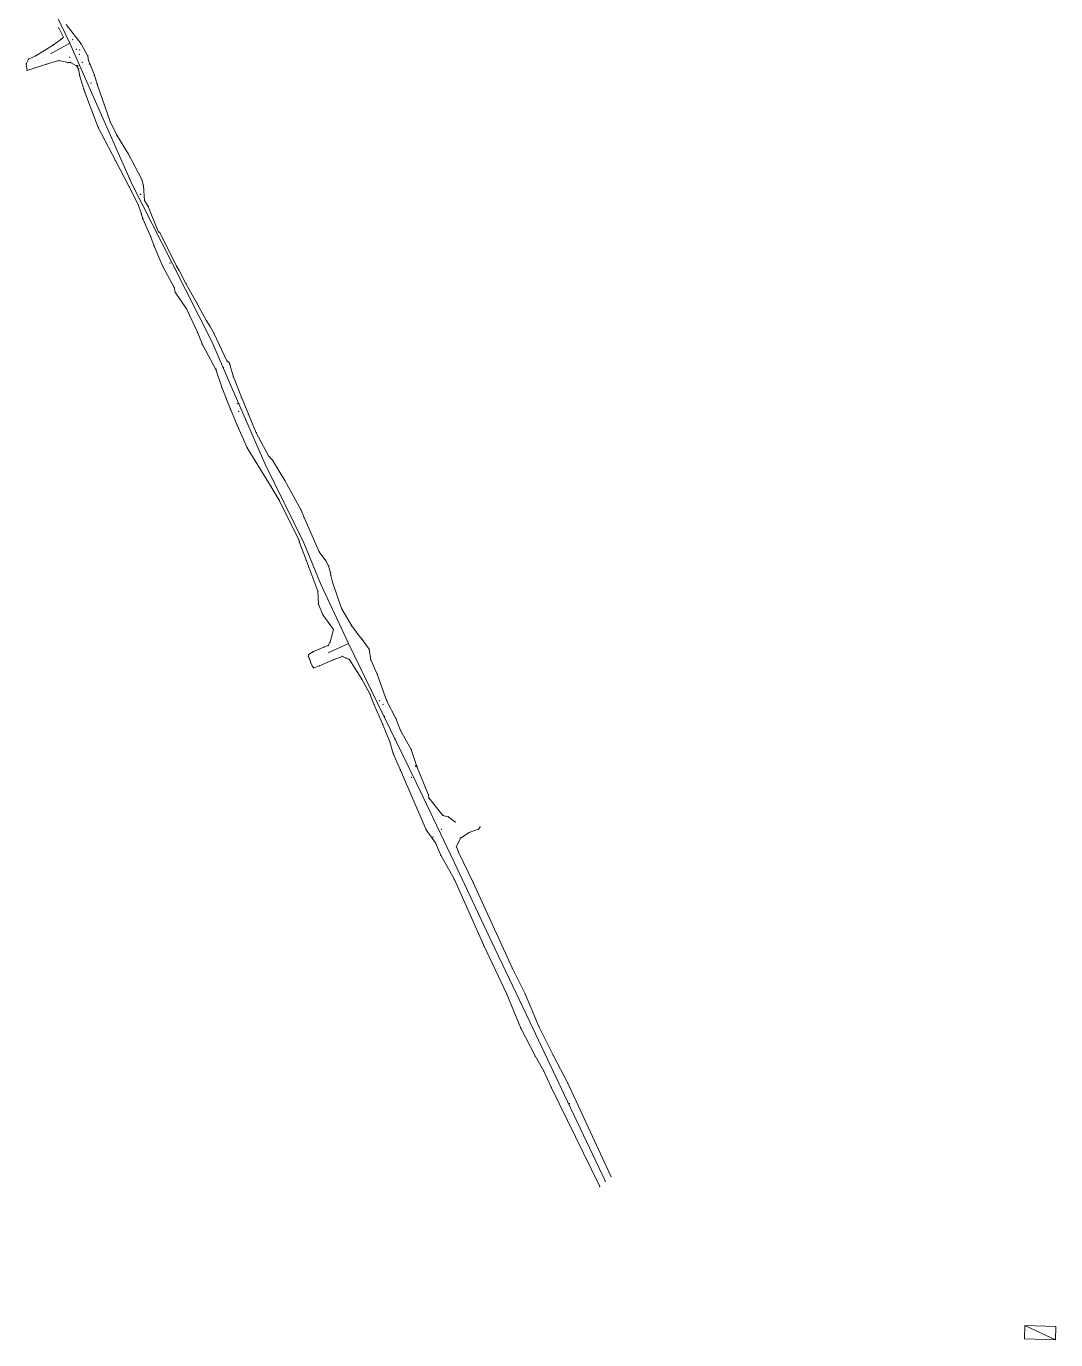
# Model space of a CAD drawing. Header units: millimetres. Extents: x 517005 to 517337, y 4400055 to 4400503.
# Drawn here: x 517103.5 to 517336.8, y 4400055.2 to 4400352.7 of the extents above; entities that cross this region are included whole.
import ezdxf

# ---------------------------------------------------------------- set-up
doc = ezdxf.new("R2010")
doc.units = ezdxf.units.MM
for name, color, linetype, lineweight in [('BINA', 1, 'Continuous', 0), ('geofence', 1, 'Continuous', 0), ('INIT_COORD', 5, 'Continuous', 0), ('SISTEM_MEVCUT2', 6, 'Continuous', 0)]:
    doc.layers.add(name, color=color, linetype=linetype, lineweight=lineweight)

msp = doc.modelspace()

# ---------------------------------------------------------------- linework, layer by layer
at = {"layer": 'BINA', "lineweight": 0}
for p, q in [((517329.69, 4400055.42, 364.24), (517329.77, 4400058.42, 364.24)), ((517329.77, 4400058.42, 364.24), (517336.77, 4400058.23, 364.24)), ((517336.77, 4400058.23, 364.24), (517336.69, 4400055.23, 364.24)), ((517336.69, 4400055.23, 364.24), (517329.69, 4400055.42, 364.24))]:
    msp.add_line(p, q, dxfattribs=at)
at = {"layer": 'geofence'}
for p, q in [((517113.39, 4400348.9, 368.31), (517104.78, 4400366.93, 369.08)), ((517113.39, 4400348.9, 368.31), (517109.02, 4400346.47, 368.3)), ((517119.46, 4400335.18, 368.22), (517113.39, 4400348.9, 368.31)), ((517127.56, 4400316.89, 368.11), (517119.46, 4400335.18, 368.22)), ((517136.59, 4400299.05, 368.06), (517127.56, 4400316.89, 368.11)), ((517145.62, 4400281.2, 368.01), (517136.59, 4400299.05, 368.06)), ((517149.6, 4400272.03, 368), (517145.62, 4400281.2, 368.01)), ((517157.58, 4400253.69, 367.97), (517149.6, 4400272.03, 368)), ((517166.42, 4400235.75, 367.88), (517157.58, 4400253.69, 367.97)), ((517170.2, 4400226.49, 367.82), (517166.42, 4400235.75, 367.88)), ((517176.51, 4400212.89, 367.75), (517170.2, 4400226.49, 367.82)), ((517176.51, 4400212.89, 367.75), (517171.97, 4400210.79, 367.75)), ((517183.1, 4400199.41, 367.75), (517176.51, 4400212.89, 367.75)), ((517191.88, 4400181.44, 367.75), (517183.1, 4400199.41, 367.75)), ((517200.45, 4400163.37, 367.57), (517191.88, 4400181.44, 367.75)), ((517191.88, 4400181.44, 367.75), (517191.88, 4400181.44, 347.75)), ((517209.02, 4400145.3, 367.39), (517200.45, 4400163.37, 367.57)), ((517217.59, 4400127.23, 367.21), (517209.02, 4400145.3, 367.39)), ((517226.16, 4400109.16, 367.03), (517217.59, 4400127.23, 367.21)), ((517234.73, 4400091.09, 366.85), (517226.16, 4400109.16, 367.03)), ((517329.77, 4400058.42, 364.24), (517336.69, 4400055.23, 364.24))]:
    msp.add_line(p, q, dxfattribs=at)
at = {"layer": 'INIT_COORD'}
for p in [(517234.73, 4400091.09, 366.85), (517236.01, 4400092.27, 366.85)]:
    msp.add_point(p, dxfattribs=at)
at = {"layer": 'SISTEM_MEVCUT2', "lineweight": 0}
for p, q in [((517115.94, 4400348.71, 368.3), (517112.58, 4400353.1, 368.3)), ((517115.94, 4400348.71, 368.3), (517112.58, 4400353.1, 368.3)), ((517111.34, 4400349.75, 368.3), (517109.69, 4400348.53, 368.3)), ((517111.34, 4400349.75, 368.3), (517109.69, 4400348.53, 368.3)), ((517110.89, 4400352.34, 368.3), (517111.97, 4400350.25, 368.3)), ((517110.89, 4400352.34, 368.3), (517111.97, 4400350.25, 368.3)), ((517111.97, 4400350.25, 368.3), (517111.34, 4400349.75, 368.3)), ((517111.97, 4400350.25, 368.3), (517111.34, 4400349.75, 368.3)), ((517109.69, 4400348.53, 368.3), (517105.73, 4400346.04, 368.3)), ((517109.69, 4400348.53, 368.3), (517105.73, 4400346.04, 368.3)), ((517117.52, 4400345.95, 368.3), (517115.94, 4400348.71, 368.3)), ((517117.52, 4400345.95, 368.3), (517115.94, 4400348.71, 368.3)), ((517104.07, 4400345.3, 368.3), (517103.54, 4400344.23, 368.3)), ((517104.07, 4400345.3, 368.3), (517103.54, 4400344.23, 368.3)), ((517103.54, 4400344.23, 368.3), (517103.74, 4400342.73, 368.3)), ((517103.54, 4400344.23, 368.3), (517103.74, 4400342.73, 368.3)), ((517103.74, 4400342.73, 368.3), (517108.1, 4400344.11, 368.3)), ((517103.74, 4400342.73, 368.3), (517108.1, 4400344.11, 368.3)), ((517105.73, 4400346.04, 368.3), (517104.07, 4400345.3, 368.3)), ((517105.73, 4400346.04, 368.3), (517104.07, 4400345.3, 368.3)), ((517108.1, 4400344.11, 368.3), (517110.88, 4400344.94, 368.3)), ((517108.1, 4400344.11, 368.3), (517110.88, 4400344.94, 368.3)), ((517110.88, 4400344.94, 368.3), (517113.01, 4400344.5, 368.3)), ((517110.88, 4400344.94, 368.3), (517113.01, 4400344.5, 368.3)), ((517113.01, 4400344.5, 368.3), (517113.56, 4400344.54, 368.3)), ((517113.01, 4400344.5, 368.3), (517113.56, 4400344.54, 368.3)), ((517113.56, 4400344.54, 368.3), (517114.9, 4400343.77, 368.3)), ((517113.56, 4400344.54, 368.3), (517114.9, 4400343.77, 368.3)), ((517114.9, 4400343.77, 368.3), (517115.4, 4400343.01, 368.3)), ((517114.9, 4400343.77, 368.3), (517115.4, 4400343.01, 368.3)), ((517117.66, 4400344.89, 368.3), (517117.52, 4400345.95, 368.3)), ((517117.66, 4400344.89, 368.3), (517117.52, 4400345.95, 368.3)), ((517117.93, 4400344.31, 368.3), (517117.66, 4400344.89, 368.3)), ((517117.93, 4400344.31, 368.3), (517117.66, 4400344.89, 368.3)), ((517118.98, 4400341.64, 368.3), (517117.93, 4400344.31, 368.3)), ((517118.98, 4400341.64, 368.3), (517117.93, 4400344.31, 368.3)), ((517115.4, 4400343.01, 368.3), (517115.67, 4400341.44, 368.3)), ((517115.4, 4400343.01, 368.3), (517115.67, 4400341.44, 368.3)), ((517115.67, 4400341.44, 368.3), (517116.61, 4400338.43, 368.3)), ((517115.67, 4400341.44, 368.3), (517116.61, 4400338.43, 368.3)), ((517119.61, 4400339.63, 368.3), (517118.98, 4400341.64, 368.3)), ((517119.61, 4400339.63, 368.3), (517118.98, 4400341.64, 368.3)), ((517116.61, 4400338.43, 368.3), (517119.85, 4400329.81, 368.2)), ((517116.61, 4400338.43, 368.3), (517119.85, 4400329.81, 368.2)), ((517122.54, 4400331.14, 368.2), (517119.61, 4400339.63, 368.3)), ((517122.54, 4400331.14, 368.2), (517119.61, 4400339.63, 368.3)), ((517119.85, 4400329.81, 368.2), (517123.75, 4400322.31, 368.2)), ((517119.85, 4400329.81, 368.2), (517123.75, 4400322.31, 368.2)), ((517124.05, 4400328.06, 368.2), (517122.54, 4400331.14, 368.2)), ((517124.05, 4400328.06, 368.2), (517122.54, 4400331.14, 368.2)), ((517126.67, 4400323.77, 368.2), (517124.05, 4400328.06, 368.2)), ((517126.67, 4400323.77, 368.2), (517124.05, 4400328.06, 368.2)), ((517129.69, 4400318.02, 368.2), (517126.67, 4400323.77, 368.2)), ((517129.69, 4400318.02, 368.2), (517126.67, 4400323.77, 368.2)), ((517123.75, 4400322.31, 368.2), (517126.88, 4400316.39, 368.2)), ((517123.75, 4400322.31, 368.2), (517126.88, 4400316.39, 368.2)), ((517130.07, 4400316.61, 368.2), (517129.69, 4400318.02, 368.2)), ((517130.07, 4400316.61, 368.2), (517129.69, 4400318.02, 368.2)), ((517126.88, 4400316.39, 368.2), (517128.91, 4400312.33, 368.1)), ((517126.88, 4400316.39, 368.2), (517128.91, 4400312.33, 368.1)), ((517130.35, 4400313.25, 368.1), (517130.07, 4400316.61, 368.2)), ((517130.35, 4400313.25, 368.1), (517130.07, 4400316.61, 368.2)), ((517128.91, 4400312.33, 368.1), (517129.57, 4400310.36, 368.1)), ((517128.91, 4400312.33, 368.1), (517129.57, 4400310.36, 368.1)), ((517131.19, 4400311.91, 368.1), (517130.35, 4400313.25, 368.1)), ((517131.19, 4400311.91, 368.1), (517130.35, 4400313.25, 368.1)), ((517133.5, 4400306.1, 368.1), (517131.19, 4400311.91, 368.1)), ((517133.5, 4400306.1, 368.1), (517131.19, 4400311.91, 368.1)), ((517129.57, 4400310.36, 368.1), (517129.94, 4400309.14, 368.1)), ((517129.57, 4400310.36, 368.1), (517129.94, 4400309.14, 368.1)), ((517129.94, 4400309.14, 368.1), (517131.71, 4400305.15, 368.1)), ((517129.94, 4400309.14, 368.1), (517131.71, 4400305.15, 368.1)), ((517131.71, 4400305.15, 368.1), (517132.55, 4400302.94, 368.1)), ((517131.71, 4400305.15, 368.1), (517132.55, 4400302.94, 368.1)), ((517133.77, 4400306.03, 368.1), (517133.5, 4400306.1, 368.1)), ((517133.77, 4400306.03, 368.1), (517133.5, 4400306.1, 368.1)), ((517137.58, 4400298.4, 368.1), (517133.77, 4400306.03, 368.1)), ((517137.58, 4400298.4, 368.1), (517133.77, 4400306.03, 368.1)), ((517132.55, 4400302.94, 368.1), (517134.48, 4400298.29, 368.1)), ((517132.55, 4400302.94, 368.1), (517134.48, 4400298.29, 368.1)), ((517134.48, 4400298.29, 368.1), (517137.06, 4400293.54, 368.1)), ((517134.48, 4400298.29, 368.1), (517137.06, 4400293.54, 368.1)), ((517138.15, 4400297.41, 368.1), (517137.58, 4400298.4, 368.1)), ((517138.15, 4400297.41, 368.1), (517137.58, 4400298.4, 368.1)), ((517139.7, 4400294.47, 368.1), (517138.15, 4400297.41, 368.1)), ((517139.7, 4400294.47, 368.1), (517138.15, 4400297.41, 368.1)), ((517137.06, 4400293.54, 368.1), (517137.28, 4400292.48, 368.1)), ((517137.06, 4400293.54, 368.1), (517137.28, 4400292.48, 368.1)), ((517142.2, 4400290.02, 368.1), (517139.7, 4400294.47, 368.1)), ((517142.2, 4400290.02, 368.1), (517139.7, 4400294.47, 368.1)), ((517137.28, 4400292.48, 368.1), (517139.87, 4400288.72, 368.1)), ((517137.28, 4400292.48, 368.1), (517139.87, 4400288.72, 368.1)), ((517139.87, 4400288.72, 368.1), (517142.31, 4400283.43, 368.1)), ((517139.87, 4400288.72, 368.1), (517142.31, 4400283.43, 368.1)), ((517144.38, 4400286.04, 368.1), (517142.2, 4400290.02, 368.1)), ((517144.38, 4400286.04, 368.1), (517142.2, 4400290.02, 368.1)), ((517145.11, 4400284.87, 368.1), (517144.38, 4400286.04, 368.1)), ((517145.11, 4400284.87, 368.1), (517144.38, 4400286.04, 368.1)), ((517146.04, 4400283.19, 368.1), (517145.11, 4400284.87, 368.1)), ((517146.04, 4400283.19, 368.1), (517145.11, 4400284.87, 368.1)), ((517142.31, 4400283.43, 368.1), (517143.38, 4400280.77, 368.1)), ((517142.31, 4400283.43, 368.1), (517143.38, 4400280.77, 368.1)), ((517149.01, 4400276.98, 368), (517146.04, 4400283.19, 368.1)), ((517149.01, 4400276.98, 368), (517146.04, 4400283.19, 368.1)), ((517143.38, 4400280.77, 368.1), (517143.53, 4400280.5, 368.1)), ((517143.38, 4400280.77, 368.1), (517143.53, 4400280.5, 368.1)), ((517143.53, 4400280.5, 368.1), (517146.49, 4400274.95, 368)), ((517143.53, 4400280.5, 368.1), (517146.49, 4400274.95, 368)), ((517149.49, 4400276.56, 368), (517149.01, 4400276.98, 368)), ((517149.49, 4400276.56, 368), (517149.01, 4400276.98, 368)), ((517149.68, 4400276.07, 368), (517149.49, 4400276.56, 368)), ((517149.68, 4400276.07, 368), (517149.49, 4400276.56, 368)), ((517150.45, 4400273.31, 368), (517149.68, 4400276.07, 368)), ((517150.45, 4400273.31, 368), (517149.68, 4400276.07, 368)), ((517146.49, 4400274.95, 368), (517147.91, 4400270.76, 368)), ((517146.49, 4400274.95, 368), (517147.91, 4400270.76, 368)), ((517152.28, 4400268.69, 368), (517150.45, 4400273.31, 368)), ((517152.28, 4400268.69, 368), (517150.45, 4400273.31, 368)), ((517147.91, 4400270.76, 368), (517149.79, 4400265.96, 368)), ((517147.91, 4400270.76, 368), (517149.79, 4400265.96, 368)), ((517153.88, 4400264.83, 368), (517152.28, 4400268.69, 368)), ((517153.88, 4400264.83, 368), (517152.28, 4400268.69, 368)), ((517149.79, 4400265.96, 368), (517151.31, 4400262.4, 368)), ((517149.79, 4400265.96, 368), (517151.31, 4400262.4, 368)), ((517155.63, 4400260.64, 368), (517153.88, 4400264.83, 368)), ((517155.63, 4400260.64, 368), (517153.88, 4400264.83, 368)), ((517151.31, 4400262.4, 368), (517153.61, 4400257.24, 368)), ((517151.31, 4400262.4, 368), (517153.61, 4400257.24, 368)), ((517158.42, 4400255.39, 368), (517155.63, 4400260.64, 368)), ((517158.42, 4400255.39, 368), (517155.63, 4400260.64, 368)), ((517153.61, 4400257.24, 368), (517159.03, 4400248.43, 367.9)), ((517153.61, 4400257.24, 368), (517159.03, 4400248.43, 367.9)), ((517159.36, 4400254.45, 368), (517158.42, 4400255.39, 368)), ((517159.36, 4400254.45, 368), (517158.42, 4400255.39, 368)), ((517162.14, 4400249.83, 367.9), (517159.36, 4400254.45, 368)), ((517162.14, 4400249.83, 367.9), (517159.36, 4400254.45, 368)), ((517165.81, 4400243.14, 367.9), (517162.14, 4400249.83, 367.9)), ((517165.81, 4400243.14, 367.9), (517162.14, 4400249.83, 367.9)), ((517159.03, 4400248.43, 367.9), (517160.84, 4400245.42, 367.9)), ((517159.03, 4400248.43, 367.9), (517160.84, 4400245.42, 367.9)), ((517160.84, 4400245.42, 367.9), (517165.35, 4400236.25, 367.9)), ((517160.84, 4400245.42, 367.9), (517165.35, 4400236.25, 367.9)), ((517166.48, 4400241.45, 367.9), (517165.81, 4400243.14, 367.9)), ((517166.48, 4400241.45, 367.9), (517165.81, 4400243.14, 367.9)), ((517169.93, 4400233.69, 367.8), (517166.48, 4400241.45, 367.9)), ((517169.93, 4400233.69, 367.8), (517166.48, 4400241.45, 367.9)), ((517165.35, 4400236.25, 367.9), (517165.42, 4400235.78, 367.9)), ((517165.35, 4400236.25, 367.9), (517165.42, 4400235.78, 367.9)), ((517165.42, 4400235.78, 367.9), (517167, 4400231.65, 367.8)), ((517165.42, 4400235.78, 367.9), (517167, 4400231.65, 367.8)), ((517171.43, 4400231.64, 367.8), (517169.93, 4400233.69, 367.8)), ((517171.43, 4400231.64, 367.8), (517169.93, 4400233.69, 367.8)), ((517167, 4400231.65, 367.8), (517167.53, 4400230.23, 367.8)), ((517167, 4400231.65, 367.8), (517167.53, 4400230.23, 367.8)), ((517172.03, 4400230.52, 367.8), (517171.43, 4400231.64, 367.8)), ((517172.03, 4400230.52, 367.8), (517171.43, 4400231.64, 367.8)), ((517167.53, 4400230.23, 367.8), (517169.6, 4400224.77, 367.8)), ((517167.53, 4400230.23, 367.8), (517169.6, 4400224.77, 367.8)), ((517172.48, 4400228.94, 367.8), (517172.03, 4400230.52, 367.8)), ((517172.48, 4400228.94, 367.8), (517172.03, 4400230.52, 367.8)), ((517172.53, 4400228.34, 367.8), (517172.48, 4400228.94, 367.8)), ((517172.53, 4400228.34, 367.8), (517172.48, 4400228.94, 367.8)), ((517172.9, 4400226.85, 367.8), (517172.53, 4400228.34, 367.8)), ((517172.9, 4400226.85, 367.8), (517172.53, 4400228.34, 367.8)), ((517169.6, 4400224.77, 367.8), (517169.74, 4400221.84, 367.8)), ((517169.6, 4400224.77, 367.8), (517169.74, 4400221.84, 367.8)), ((517174.98, 4400220.86, 367.8), (517172.9, 4400226.85, 367.8)), ((517174.98, 4400220.86, 367.8), (517172.9, 4400226.85, 367.8)), ((517169.74, 4400221.84, 367.8), (517170.74, 4400219.42, 367.8)), ((517169.74, 4400221.84, 367.8), (517170.74, 4400219.42, 367.8)), ((517170.74, 4400219.42, 367.8), (517173.13, 4400216.1, 367.75)), ((517170.74, 4400219.42, 367.8), (517173.13, 4400216.1, 367.75)), ((517177.29, 4400216.91, 367.75), (517174.98, 4400220.86, 367.8)), ((517177.29, 4400216.91, 367.75), (517174.98, 4400220.86, 367.8)), ((517173.13, 4400216.1, 367.75), (517172.42, 4400213.28, 367.75)), ((517173.13, 4400216.1, 367.75), (517172.42, 4400213.28, 367.75)), ((517178.67, 4400215, 367.75), (517177.29, 4400216.91, 367.75)), ((517178.67, 4400215, 367.75), (517177.29, 4400216.91, 367.75)), ((517172.42, 4400213.28, 367.75), (517171.96, 4400212.5, 367.75)), ((517172.42, 4400213.28, 367.75), (517171.96, 4400212.5, 367.75)), ((517179.65, 4400213.84, 367.75), (517178.67, 4400215, 367.75)), ((517179.65, 4400213.84, 367.75), (517178.67, 4400215, 367.75)), ((517181.26, 4400211.61, 367.75), (517179.65, 4400213.84, 367.75)), ((517181.26, 4400211.61, 367.75), (517179.65, 4400213.84, 367.75)), ((517167.5, 4400210.41, 367.75), (517167.45, 4400209.96, 367.75)), ((517167.5, 4400210.41, 367.75), (517167.45, 4400209.96, 367.75)), ((517167.45, 4400209.96, 367.75), (517167.75, 4400209.23, 367.75)), ((517167.45, 4400209.96, 367.75), (517167.75, 4400209.23, 367.75)), ((517168.62, 4400211.08, 367.75), (517167.5, 4400210.41, 367.75)), ((517168.62, 4400211.08, 367.75), (517167.5, 4400210.41, 367.75)), ((517170.99, 4400212.12, 367.75), (517168.62, 4400211.08, 367.75)), ((517170.99, 4400212.12, 367.75), (517168.62, 4400211.08, 367.75)), ((517171.96, 4400212.5, 367.75), (517170.99, 4400212.12, 367.75)), ((517171.96, 4400212.5, 367.75), (517170.99, 4400212.12, 367.75)), ((517173.06, 4400209.2, 367.75), (517175.19, 4400209.99, 367.75)), ((517173.06, 4400209.2, 367.75), (517175.19, 4400209.99, 367.75)), ((517175.19, 4400209.99, 367.75), (517175.94, 4400209.61, 367.75)), ((517175.19, 4400209.99, 367.75), (517175.94, 4400209.61, 367.75)), ((517181.6, 4400209.21, 367.75), (517181.26, 4400211.61, 367.75)), ((517181.6, 4400209.21, 367.75), (517181.26, 4400211.61, 367.75)), ((517167.75, 4400209.23, 367.75), (517167.99, 4400208.55, 367.75)), ((517167.75, 4400209.23, 367.75), (517167.99, 4400208.55, 367.75)), ((517167.99, 4400208.55, 367.75), (517168.37, 4400207.68, 367.75)), ((517167.99, 4400208.55, 367.75), (517168.37, 4400207.68, 367.75)), ((517168.37, 4400207.68, 367.75), (517168.66, 4400207.41, 367.75)), ((517168.37, 4400207.68, 367.75), (517168.66, 4400207.41, 367.75)), ((517168.66, 4400207.41, 367.75), (517169.99, 4400207.9, 367.75)), ((517168.66, 4400207.41, 367.75), (517169.99, 4400207.9, 367.75)), ((517169.99, 4400207.9, 367.75), (517173.06, 4400209.2, 367.75)), ((517169.99, 4400207.9, 367.75), (517173.06, 4400209.2, 367.75)), ((517175.94, 4400209.61, 367.75), (517176.69, 4400209.34, 367.75)), ((517175.94, 4400209.61, 367.75), (517176.69, 4400209.34, 367.75)), ((517176.69, 4400209.34, 367.75), (517179.56, 4400204.83, 367.75)), ((517176.69, 4400209.34, 367.75), (517179.56, 4400204.83, 367.75)), ((517183.04, 4400205.98, 367.75), (517181.6, 4400209.21, 367.75)), ((517183.04, 4400205.98, 367.75), (517181.6, 4400209.21, 367.75)), ((517179.56, 4400204.83, 367.75), (517181.39, 4400201.51, 367.75)), ((517179.56, 4400204.83, 367.75), (517181.39, 4400201.51, 367.75)), ((517185.24, 4400199.87, 367.7), (517183.04, 4400205.98, 367.75)), ((517185.24, 4400199.87, 367.7), (517183.04, 4400205.98, 367.75)), ((517181.39, 4400201.51, 367.75), (517182.3, 4400199.18, 367.7)), ((517181.39, 4400201.51, 367.75), (517182.3, 4400199.18, 367.7)), ((517182.3, 4400199.18, 367.7), (517184.26, 4400194.71, 367.7)), ((517182.3, 4400199.18, 367.7), (517184.26, 4400194.71, 367.7)), ((517187.3, 4400195.94, 367.7), (517185.24, 4400199.87, 367.7)), ((517187.3, 4400195.94, 367.7), (517185.24, 4400199.87, 367.7)), ((517188.34, 4400193.23, 367.7), (517187.3, 4400195.94, 367.7)), ((517188.34, 4400193.23, 367.7), (517187.3, 4400195.94, 367.7)), ((517184.26, 4400194.71, 367.7), (517185.93, 4400190.62, 367.7)), ((517184.26, 4400194.71, 367.7), (517185.93, 4400190.62, 367.7)), ((517190.76, 4400188.92, 367.7), (517188.34, 4400193.23, 367.7)), ((517190.76, 4400188.92, 367.7), (517188.34, 4400193.23, 367.7)), ((517185.93, 4400190.62, 367.7), (517186.68, 4400188.03, 367.7)), ((517185.93, 4400190.62, 367.7), (517186.68, 4400188.03, 367.7)), ((517186.68, 4400188.03, 367.7), (517188.3, 4400184.21, 367.7)), ((517186.68, 4400188.03, 367.7), (517188.3, 4400184.21, 367.7)), ((517192.05, 4400185.07, 367.7), (517190.76, 4400188.92, 367.7)), ((517192.05, 4400185.07, 367.7), (517190.76, 4400188.92, 367.7)), ((517188.3, 4400184.21, 367.7), (517194.17, 4400170.73, 367.6)), ((517188.3, 4400184.21, 367.7), (517194.17, 4400170.73, 367.6)), ((517194.67, 4400178.59, 367.6), (517192.05, 4400185.07, 367.7)), ((517194.67, 4400178.59, 367.6), (517192.05, 4400185.07, 367.7)), ((517194.73, 4400177.94, 367.6), (517194.67, 4400178.59, 367.6)), ((517194.73, 4400177.94, 367.6), (517194.67, 4400178.59, 367.6)), ((517197.93, 4400174, 367.6), (517194.73, 4400177.94, 367.6)), ((517197.93, 4400174, 367.6), (517194.73, 4400177.94, 367.6)), ((517199.14, 4400173.69, 367.6), (517197.93, 4400174, 367.6)), ((517199.14, 4400173.69, 367.6), (517197.93, 4400174, 367.6)), ((517200.78, 4400172.46, 367.6), (517199.14, 4400173.69, 367.6)), ((517200.78, 4400172.46, 367.6), (517199.14, 4400173.69, 367.6)), ((517206.01, 4400170.85, 367.6), (517206.37, 4400171.33, 367.6)), ((517206.01, 4400170.85, 367.6), (517206.37, 4400171.33, 367.6)), ((517194.17, 4400170.73, 367.6), (517196.28, 4400167.77, 367.6)), ((517194.17, 4400170.73, 367.6), (517196.28, 4400167.77, 367.6)), ((517201, 4400166.91, 367.6), (517201.91, 4400168.84, 367.6)), ((517201, 4400166.91, 367.6), (517201.91, 4400168.84, 367.6)), ((517201.91, 4400168.84, 367.6), (517203.88, 4400170.14, 367.6)), ((517201.91, 4400168.84, 367.6), (517203.88, 4400170.14, 367.6)), ((517203.88, 4400170.14, 367.6), (517206.01, 4400170.85, 367.6)), ((517203.88, 4400170.14, 367.6), (517206.01, 4400170.85, 367.6)), ((517196.28, 4400167.77, 367.6), (517197.44, 4400164.97, 367.6)), ((517196.28, 4400167.77, 367.6), (517197.44, 4400164.97, 367.6)), ((517201.43, 4400165.66, 367.6), (517201, 4400166.91, 367.6)), ((517201.43, 4400165.66, 367.6), (517201, 4400166.91, 367.6)), ((517204.8, 4400158.79, 367.6), (517201.43, 4400165.66, 367.6)), ((517204.8, 4400158.79, 367.6), (517201.43, 4400165.66, 367.6)), ((517197.44, 4400164.97, 367.6), (517200.53, 4400159.46, 367.6)), ((517197.44, 4400164.97, 367.6), (517200.53, 4400159.46, 367.6)), ((517200.53, 4400159.46, 367.6), (517207.17, 4400144.52, 367.2)), ((517200.53, 4400159.46, 367.6), (517207.17, 4400144.52, 367.2)), ((517213.67, 4400139.32, 367.2), (517204.8, 4400158.79, 367.6)), ((517213.67, 4400139.32, 367.2), (517204.8, 4400158.79, 367.6)), ((517207.17, 4400144.52, 367.2), (517212.41, 4400133.51, 367.2)), ((517207.17, 4400144.52, 367.2), (517212.41, 4400133.51, 367.2)), ((517216.53, 4400133.55, 367.2), (517213.67, 4400139.32, 367.2)), ((517216.53, 4400133.55, 367.2), (517213.67, 4400139.32, 367.2)), ((517212.41, 4400133.51, 367.2), (517215.57, 4400125.78, 367.2)), ((517212.41, 4400133.51, 367.2), (517215.57, 4400125.78, 367.2)), ((517219.69, 4400126.17, 367.2), (517216.53, 4400133.55, 367.2)), ((517219.69, 4400126.17, 367.2), (517216.53, 4400133.55, 367.2)), ((517215.57, 4400125.78, 367.2), (517218.82, 4400119.52, 367.2)), ((517215.57, 4400125.78, 367.2), (517218.82, 4400119.52, 367.2)), ((517222.96, 4400119.56, 367.2), (517219.69, 4400126.17, 367.2)), ((517222.96, 4400119.56, 367.2), (517219.69, 4400126.17, 367.2)), ((517218.82, 4400119.52, 367.2), (517220.77, 4400116.09, 367.2)), ((517218.82, 4400119.52, 367.2), (517220.77, 4400116.09, 367.2)), ((517226.2, 4400113.35, 367.2), (517222.96, 4400119.56, 367.2)), ((517226.2, 4400113.35, 367.2), (517222.96, 4400119.56, 367.2)), ((517220.77, 4400116.09, 367.2), (517222.48, 4400112.42, 367.2)), ((517220.77, 4400116.09, 367.2), (517222.48, 4400112.42, 367.2)), ((517222.48, 4400112.42, 367.2), (517233.45, 4400089.92, 366.85)), ((517222.48, 4400112.42, 367.2), (517233.45, 4400089.92, 366.85)), ((517236.01, 4400092.27, 366.85), (517226.2, 4400113.35, 367.2)), ((517236.01, 4400092.27, 366.85), (517226.2, 4400113.35, 367.2))]:
    msp.add_line(p, q, dxfattribs=at)
for p in [(517110.89, 4400352.34, 368.3), (517110.89, 4400352.34, 368.3), (517111.3, 4400349.78, 368.3), (517111.3, 4400349.78, 368.3), (517111.3, 4400349.78, 368.3), (517111.3, 4400349.78, 368.3), (517111.34, 4400349.75, 368.3), (517111.34, 4400349.75, 368.3), (517111.34, 4400349.75, 368.3), (517111.34, 4400349.75, 368.3), (517111.97, 4400350.25, 368.3), (517111.97, 4400350.25, 368.3), (517111.97, 4400350.25, 368.3), (517111.97, 4400350.25, 368.3), (517111.97, 4400350.25, 368.3), (517111.97, 4400350.25, 368.3), (517111.97, 4400350.25, 368.3), (517111.97, 4400350.25, 368.3), (517114.03, 4400349.71, 368.3), (517114.03, 4400349.71, 368.3), (517114.03, 4400349.71, 368.3), (517114.03, 4400349.71, 368.3), (517114.03, 4400349.71, 368.3), (517114.03, 4400349.71, 368.3), (517114.03, 4400349.71, 368.3), (517114.03, 4400349.71, 368.3), (517109.69, 4400348.53, 368.3), (517109.69, 4400348.53, 368.3), (517109.69, 4400348.53, 368.3), (517109.69, 4400348.53, 368.3), (517114.86, 4400347.51, 368.3), (517114.86, 4400347.51, 368.3), (517114.86, 4400347.51, 368.3), (517114.86, 4400347.51, 368.3), (517115.6, 4400347.38, 368.3), (517115.6, 4400347.38, 368.3), (517115.6, 4400347.38, 368.3), (517115.6, 4400347.38, 368.3), (517115.94, 4400348.71, 368.3), (517115.94, 4400348.71, 368.3), (517115.94, 4400348.71, 368.3), (517115.94, 4400348.71, 368.3), (517115.94, 4400348.71, 368.3), (517115.94, 4400348.71, 368.3), (517115.94, 4400348.71, 368.3), (517115.94, 4400348.71, 368.3), (517103.54, 4400344.23, 368.3), (517103.54, 4400344.23, 368.3), (517103.54, 4400344.23, 368.3), (517103.54, 4400344.23, 368.3), (517104.07, 4400345.3, 368.3), (517104.07, 4400345.3, 368.3), (517104.07, 4400345.3, 368.3), (517104.07, 4400345.3, 368.3), (517105.73, 4400346.04, 368.3), (517105.73, 4400346.04, 368.3), (517105.73, 4400346.04, 368.3), (517105.73, 4400346.04, 368.3), (517108.1, 4400344.11, 368.3), (517108.1, 4400344.11, 368.3), (517108.1, 4400344.11, 368.3), (517108.1, 4400344.11, 368.3), (517110.88, 4400344.94, 368.3), (517110.88, 4400344.94, 368.3), (517110.88, 4400344.94, 368.3), (517110.88, 4400344.94, 368.3), (517113.01, 4400344.5, 368.3), (517113.01, 4400344.5, 368.3), (517113.01, 4400344.5, 368.3), (517113.01, 4400344.5, 368.3), (517113.4, 4400345.7, 368.3), (517113.4, 4400345.7, 368.3), (517113.4, 4400345.7, 368.3), (517113.4, 4400345.7, 368.3), (517113.56, 4400344.54, 368.3), (517113.56, 4400344.54, 368.3), (517113.56, 4400344.54, 368.3), (517113.56, 4400344.54, 368.3), (517114.9, 4400343.77, 368.3), (517114.9, 4400343.77, 368.3), (517114.9, 4400343.77, 368.3), (517114.9, 4400343.77, 368.3), (517114.9, 4400343.77, 368.3), (517114.9, 4400343.77, 368.3), (517114.9, 4400343.77, 368.3), (517114.9, 4400343.77, 368.3), (517114.91, 4400343.78, 368.3), (517114.91, 4400343.78, 368.3), (517114.91, 4400343.78, 368.3), (517114.91, 4400343.78, 368.3), (517115.02, 4400343.79, 368.3), (517115.02, 4400343.79, 368.3), (517115.02, 4400343.79, 368.3), (517115.02, 4400343.79, 368.3), (517115.04, 4400343.77, 368.3), (517115.04, 4400343.77, 368.3), (517115.04, 4400343.77, 368.3), (517115.04, 4400343.77, 368.3), (517115.29, 4400343.83, 368.3), (517115.29, 4400343.83, 368.3), (517115.29, 4400343.83, 368.3), (517115.29, 4400343.83, 368.3), (517115.55, 4400346.33, 368.3), (517115.55, 4400346.33, 368.3), (517115.55, 4400346.33, 368.3), (517115.55, 4400346.33, 368.3), (517116.23, 4400344.54, 368.3), (517116.23, 4400344.54, 368.3), (517116.23, 4400344.54, 368.3), (517116.23, 4400344.54, 368.3), (517116.23, 4400344.54, 368.3), (517116.23, 4400344.54, 368.3), (517116.23, 4400344.54, 368.3), (517116.23, 4400344.54, 368.3), (517116.23, 4400344.54, 368.3), (517116.23, 4400344.54, 368.3), (517116.23, 4400344.54, 368.3), (517116.23, 4400344.54, 368.3), (517116.23, 4400344.54, 368.3), (517116.23, 4400344.54, 368.3), (517116.23, 4400344.54, 368.3), (517116.23, 4400344.54, 368.3), (517117.52, 4400345.95, 368.3), (517117.52, 4400345.95, 368.3), (517117.52, 4400345.95, 368.3), (517117.52, 4400345.95, 368.3), (517117.52, 4400345.95, 368.3), (517117.52, 4400345.95, 368.3), (517117.52, 4400345.95, 368.3), (517117.52, 4400345.95, 368.3), (517117.66, 4400344.89, 368.3), (517117.66, 4400344.89, 368.3), (517117.66, 4400344.89, 368.3), (517117.66, 4400344.89, 368.3), (517117.66, 4400344.89, 368.3), (517117.66, 4400344.89, 368.3), (517117.66, 4400344.89, 368.3), (517117.66, 4400344.89, 368.3), (517117.66, 4400344.86, 368.3), (517117.66, 4400344.86, 368.3), (517117.66, 4400344.86, 368.3), (517117.66, 4400344.86, 368.3), (517117.81, 4400344.21, 368.3), (517117.81, 4400344.21, 368.3), (517117.81, 4400344.21, 368.3), (517117.81, 4400344.21, 368.3), (517117.93, 4400344.31, 368.3), (517117.93, 4400344.31, 368.3), (517117.93, 4400344.31, 368.3), (517117.93, 4400344.31, 368.3), (517103.74, 4400342.73, 368.3), (517103.74, 4400342.73, 368.3), (517103.74, 4400342.73, 368.3), (517103.74, 4400342.73, 368.3), (517115.4, 4400343.01, 368.3), (517115.4, 4400343.01, 368.3), (517115.4, 4400343.01, 368.3), (517115.4, 4400343.01, 368.3), (517115.67, 4400341.44, 368.3), (517115.67, 4400341.44, 368.3), (517115.67, 4400341.44, 368.3), (517115.67, 4400341.44, 368.3), (517118.98, 4400341.64, 368.3), (517118.98, 4400341.64, 368.3), (517118.98, 4400341.64, 368.3), (517118.98, 4400341.64, 368.3), (517116.61, 4400338.43, 368.3), (517116.61, 4400338.43, 368.3), (517116.61, 4400338.43, 368.3), (517116.61, 4400338.43, 368.3), (517118.24, 4400339.84, 368.3), (517118.24, 4400339.84, 368.3), (517118.24, 4400339.84, 368.3), (517118.24, 4400339.84, 368.3), (517118.24, 4400339.84, 368.3), (517118.24, 4400339.84, 368.3), (517118.24, 4400339.84, 368.3), (517118.24, 4400339.84, 368.3), (517119.61, 4400339.63, 368.3), (517119.61, 4400339.63, 368.3), (517119.61, 4400339.63, 368.3), (517119.61, 4400339.63, 368.3), (517119.85, 4400329.81, 368.2), (517119.85, 4400329.81, 368.2), (517122.54, 4400331.14, 368.2), (517122.54, 4400331.14, 368.2), (517124.05, 4400328.06, 368.2), (517124.05, 4400328.06, 368.2), (517126.67, 4400323.77, 368.2), (517126.67, 4400323.77, 368.2), (517123.75, 4400322.31, 368.2), (517123.75, 4400322.31, 368.2), (517129.69, 4400318.02, 368.2), (517129.69, 4400318.02, 368.2), (517126.88, 4400316.39, 368.2), (517126.88, 4400316.39, 368.2), (517129.39, 4400314.67, 368.1), (517129.39, 4400314.67, 368.1), (517129.39, 4400314.67, 368.1), (517129.39, 4400314.67, 368.1), (517129.39, 4400314.67, 368.1), (517129.39, 4400314.67, 368.1), (517129.39, 4400314.67, 368.1), (517129.39, 4400314.67, 368.1), (517129.48, 4400314.65, 368.1), (517129.48, 4400314.65, 368.1), (517129.48, 4400314.65, 368.1), (517129.48, 4400314.65, 368.1), (517130.07, 4400316.61, 368.2), (517130.07, 4400316.61, 368.2), (517128.91, 4400312.33, 368.1), (517128.91, 4400312.33, 368.1), (517128.91, 4400312.33, 368.1), (517128.91, 4400312.33, 368.1), (517130.35, 4400313.25, 368.1), (517130.35, 4400313.25, 368.1), (517130.35, 4400313.25, 368.1), (517130.35, 4400313.25, 368.1), (517131.19, 4400311.91, 368.1), (517131.19, 4400311.91, 368.1), (517131.19, 4400311.91, 368.1), (517131.19, 4400311.91, 368.1), (517129.57, 4400310.36, 368.1), (517129.57, 4400310.36, 368.1), (517129.57, 4400310.36, 368.1), (517129.57, 4400310.36, 368.1), (517129.94, 4400309.14, 368.1), (517129.94, 4400309.14, 368.1), (517129.94, 4400309.14, 368.1), (517129.94, 4400309.14, 368.1), (517129.99, 4400309.16, 368.1), (517129.99, 4400309.16, 368.1), (517129.99, 4400309.16, 368.1), (517129.99, 4400309.16, 368.1), (517131.71, 4400305.15, 368.1), (517131.71, 4400305.15, 368.1), (517131.71, 4400305.15, 368.1), (517131.71, 4400305.15, 368.1), (517133.5, 4400306.1, 368.1), (517133.5, 4400306.1, 368.1), (517133.5, 4400306.1, 368.1), (517133.5, 4400306.1, 368.1), (517133.77, 4400306.03, 368.1), (517133.77, 4400306.03, 368.1), (517133.77, 4400306.03, 368.1), (517133.77, 4400306.03, 368.1), (517132.48, 4400302.95, 368.1), (517132.48, 4400302.95, 368.1), (517132.48, 4400302.95, 368.1), (517132.48, 4400302.95, 368.1), (517132.55, 4400302.94, 368.1), (517132.55, 4400302.94, 368.1), (517132.55, 4400302.94, 368.1), (517132.55, 4400302.94, 368.1), (517136.09, 4400299.08, 368.1), (517136.09, 4400299.08, 368.1), (517136.09, 4400299.08, 368.1), (517136.09, 4400299.08, 368.1), (517134.48, 4400298.29, 368.1), (517134.48, 4400298.29, 368.1), (517134.48, 4400298.29, 368.1), (517134.48, 4400298.29, 368.1), (517134.48, 4400298.29, 368.1), (517134.48, 4400298.29, 368.1), (517134.48, 4400298.29, 368.1), (517134.48, 4400298.29, 368.1), (517134.48, 4400298.29, 368.1), (517134.48, 4400298.29, 368.1), (517134.48, 4400298.29, 368.1), (517134.48, 4400298.29, 368.1), (517137.58, 4400298.4, 368.1), (517137.58, 4400298.4, 368.1), (517137.58, 4400298.4, 368.1), (517137.58, 4400298.4, 368.1), (517138.15, 4400297.41, 368.1), (517138.15, 4400297.41, 368.1), (517138.15, 4400297.41, 368.1), (517138.15, 4400297.41, 368.1), (517138.15, 4400297.41, 368.1), (517138.15, 4400297.41, 368.1), (517138.15, 4400297.41, 368.1), (517138.15, 4400297.41, 368.1), (517137.06, 4400293.54, 368.1), (517137.06, 4400293.54, 368.1), (517137.06, 4400293.54, 368.1), (517137.06, 4400293.54, 368.1), (517139.7, 4400294.47, 368.1), (517139.7, 4400294.47, 368.1), (517139.7, 4400294.47, 368.1), (517139.7, 4400294.47, 368.1), (517137.28, 4400292.48, 368.1), (517137.28, 4400292.48, 368.1), (517137.28, 4400292.48, 368.1), (517137.28, 4400292.48, 368.1), (517139.87, 4400288.72, 368.1), (517139.87, 4400288.72, 368.1), (517139.87, 4400288.72, 368.1), (517139.87, 4400288.72, 368.1), (517142.2, 4400290.02, 368.1), (517142.2, 4400290.02, 368.1), (517142.2, 4400290.02, 368.1), (517142.2, 4400290.02, 368.1), (517144.38, 4400286.04, 368.1), (517144.38, 4400286.04, 368.1), (517144.38, 4400286.04, 368.1), (517144.38, 4400286.04, 368.1), (517145.11, 4400284.87, 368.1), (517145.11, 4400284.87, 368.1), (517145.11, 4400284.87, 368.1), (517145.11, 4400284.87, 368.1), (517142.31, 4400283.43, 368.1), (517142.31, 4400283.43, 368.1), (517142.31, 4400283.43, 368.1), (517142.31, 4400283.43, 368.1), (517146.04, 4400283.19, 368.1), (517146.04, 4400283.19, 368.1), (517146.04, 4400283.19, 368.1), (517146.04, 4400283.19, 368.1), (517143.38, 4400280.77, 368.1), (517143.38, 4400280.77, 368.1), (517143.38, 4400280.77, 368.1), (517143.38, 4400280.77, 368.1), (517143.53, 4400280.5, 368.1), (517143.53, 4400280.5, 368.1), (517143.53, 4400280.5, 368.1), (517143.53, 4400280.5, 368.1), (517148.17, 4400275.47, 368), (517148.17, 4400275.47, 368), (517148.17, 4400275.47, 368), (517148.17, 4400275.47, 368), (517148.17, 4400275.47, 368), (517148.17, 4400275.47, 368), (517148.17, 4400275.47, 368), (517148.17, 4400275.47, 368), (517148.22, 4400275.39, 368), (517148.22, 4400275.39, 368), (517148.22, 4400275.39, 368), (517148.22, 4400275.39, 368), (517149.01, 4400276.98, 368), (517149.01, 4400276.98, 368), (517149.01, 4400276.98, 368), (517149.01, 4400276.98, 368), (517149.49, 4400276.56, 368), (517149.49, 4400276.56, 368), (517149.49, 4400276.56, 368), (517149.49, 4400276.56, 368), (517149.68, 4400276.07, 368), (517149.68, 4400276.07, 368), (517149.68, 4400276.07, 368), (517149.68, 4400276.07, 368), (517146.49, 4400274.95, 368), (517146.49, 4400274.95, 368), (517146.49, 4400274.95, 368), (517146.49, 4400274.95, 368), (517146.51, 4400275.07, 368), (517146.51, 4400275.07, 368), (517146.51, 4400275.07, 368), (517146.51, 4400275.07, 368), (517146.54, 4400275.09, 368), (517146.54, 4400275.09, 368), (517146.54, 4400275.09, 368), (517146.54, 4400275.09, 368), (517150.45, 4400273.31, 368), (517150.45, 4400273.31, 368), (517150.45, 4400273.31, 368), (517150.45, 4400273.31, 368), (517147.91, 4400270.76, 368), (517147.91, 4400270.76, 368), (517147.91, 4400270.76, 368), (517147.91, 4400270.76, 368), (517151.37, 4400267.26, 368), (517151.37, 4400267.26, 368), (517151.37, 4400267.26, 368), (517151.37, 4400267.26, 368), (517151.75, 4400267.17, 368), (517151.75, 4400267.17, 368), (517151.75, 4400267.17, 368), (517151.75, 4400267.17, 368), (517152.28, 4400268.69, 368), (517152.28, 4400268.69, 368), (517152.28, 4400268.69, 368), (517152.28, 4400268.69, 368), (517149.79, 4400265.96, 368), (517149.79, 4400265.96, 368), (517149.79, 4400265.96, 368), (517149.79, 4400265.96, 368), (517151.63, 4400265.51, 368), (517151.63, 4400265.51, 368), (517151.63, 4400265.51, 368), (517151.63, 4400265.51, 368), (517151.63, 4400265.51, 368), (517151.63, 4400265.51, 368), (517151.63, 4400265.51, 368), (517151.63, 4400265.51, 368), (517153.88, 4400264.83, 368), (517153.88, 4400264.83, 368), (517153.88, 4400264.83, 368), (517153.88, 4400264.83, 368), (517151.31, 4400262.4, 368), (517151.31, 4400262.4, 368), (517151.31, 4400262.4, 368), (517151.31, 4400262.4, 368), (517155.63, 4400260.64, 368), (517155.63, 4400260.64, 368), (517155.63, 4400260.64, 368), (517155.63, 4400260.64, 368), (517153.61, 4400257.24, 368), (517153.61, 4400257.24, 368), (517153.61, 4400257.24, 368), (517153.61, 4400257.24, 368), (517158.42, 4400255.39, 368), (517158.42, 4400255.39, 368), (517158.42, 4400255.39, 368), (517158.42, 4400255.39, 368), (517159.36, 4400254.45, 368), (517159.36, 4400254.45, 368), (517159.36, 4400254.45, 368), (517159.36, 4400254.45, 368), (517162.14, 4400249.83, 367.9), (517162.14, 4400249.83, 367.9), (517159.03, 4400248.43, 367.9), (517159.03, 4400248.43, 367.9), (517160.84, 4400245.42, 367.9), (517160.84, 4400245.42, 367.9), (517165.81, 4400243.14, 367.9), (517165.81, 4400243.14, 367.9), (517166.48, 4400241.45, 367.9), (517166.48, 4400241.45, 367.9), (517165.35, 4400236.25, 367.9), (517165.35, 4400236.25, 367.9), (517165.42, 4400235.78, 367.9), (517165.42, 4400235.78, 367.9), (517169.93, 4400233.69, 367.8), (517169.93, 4400233.69, 367.8), (517167, 4400231.65, 367.8), (517167, 4400231.65, 367.8), (517171.43, 4400231.64, 367.8), (517171.43, 4400231.64, 367.8), (517167.53, 4400230.23, 367.8), (517167.53, 4400230.23, 367.8), (517172.03, 4400230.52, 367.8), (517172.03, 4400230.52, 367.8), (517172.48, 4400228.94, 367.8), (517172.48, 4400228.94, 367.8), (517172.53, 4400228.34, 367.8), (517172.53, 4400228.34, 367.8), (517169.6, 4400224.77, 367.8), (517169.6, 4400224.77, 367.8), (517172.9, 4400226.85, 367.8), (517172.9, 4400226.85, 367.8), (517169.74, 4400221.84, 367.8), (517169.74, 4400221.84, 367.8), (517170.74, 4400219.42, 367.8), (517170.74, 4400219.42, 367.8), (517174.98, 4400220.86, 367.8), (517174.98, 4400220.86, 367.8), (517173.13, 4400216.1, 367.75), (517173.13, 4400216.1, 367.75), (517177.29, 4400216.91, 367.75), (517177.29, 4400216.91, 367.75), (517172.42, 4400213.28, 367.75), (517172.42, 4400213.28, 367.75), (517178.67, 4400215, 367.75), (517178.67, 4400215, 367.75), (517179.65, 4400213.84, 367.75), (517179.65, 4400213.84, 367.75), (517167.45, 4400209.96, 367.75), (517167.45, 4400209.96, 367.75), (517167.5, 4400210.41, 367.75), (517167.5, 4400210.41, 367.75), (517168.62, 4400211.08, 367.75), (517168.62, 4400211.08, 367.75), (517170.99, 4400212.12, 367.75), (517170.99, 4400212.12, 367.75), (517171.96, 4400212.5, 367.75), (517171.96, 4400212.5, 367.75), (517175.19, 4400209.99, 367.75), (517175.19, 4400209.99, 367.75), (517181.26, 4400211.61, 367.75), (517181.26, 4400211.61, 367.75), (517167.75, 4400209.23, 367.75), (517167.75, 4400209.23, 367.75), (517167.99, 4400208.55, 367.75), (517167.99, 4400208.55, 367.75), (517168.37, 4400207.68, 367.75), (517168.37, 4400207.68, 367.75), (517168.66, 4400207.41, 367.75), (517168.66, 4400207.41, 367.75), (517169.99, 4400207.9, 367.75), (517169.99, 4400207.9, 367.75), (517173.06, 4400209.2, 367.75), (517173.06, 4400209.2, 367.75), (517175.94, 4400209.61, 367.75), (517175.94, 4400209.61, 367.75), (517176.69, 4400209.34, 367.75), (517176.69, 4400209.34, 367.75), (517181.6, 4400209.21, 367.75), (517181.6, 4400209.21, 367.75), (517179.56, 4400204.83, 367.75), (517179.56, 4400204.83, 367.75), (517183.04, 4400205.98, 367.75), (517183.04, 4400205.98, 367.75), (517181.39, 4400201.51, 367.75), (517181.39, 4400201.51, 367.75), (517182.3, 4400199.18, 367.7), (517182.3, 4400199.18, 367.7), (517182.3, 4400199.18, 367.7), (517182.3, 4400199.18, 367.7), (517182.3, 4400199.18, 367.7), (517182.3, 4400199.18, 367.7), (517182.3, 4400199.18, 367.7), (517182.3, 4400199.18, 367.7), (517183.56, 4400199.95, 367.7), (517183.56, 4400199.95, 367.7), (517183.56, 4400199.95, 367.7), (517183.56, 4400199.95, 367.7), (517183.56, 4400199.95, 367.7), (517183.56, 4400199.95, 367.7), (517183.56, 4400199.95, 367.7), (517183.56, 4400199.95, 367.7), (517184.35, 4400199.17, 367.7), (517184.35, 4400199.17, 367.7), (517184.35, 4400199.17, 367.7), (517184.35, 4400199.17, 367.7), (517184.35, 4400199.17, 367.7), (517184.35, 4400199.17, 367.7), (517184.35, 4400199.17, 367.7), (517184.35, 4400199.17, 367.7), (517185.24, 4400199.87, 367.7), (517185.24, 4400199.87, 367.7), (517185.24, 4400199.87, 367.7), (517185.24, 4400199.87, 367.7), (517185.24, 4400199.87, 367.7), (517185.24, 4400199.87, 367.7), (517185.24, 4400199.87, 367.7), (517185.24, 4400199.87, 367.7), (517184.75, 4400196.44, 367.7), (517184.75, 4400196.44, 367.7), (517184.75, 4400196.44, 367.7), (517184.75, 4400196.44, 367.7), (517187.3, 4400195.94, 367.7), (517187.3, 4400195.94, 367.7), (517187.3, 4400195.94, 367.7), (517187.3, 4400195.94, 367.7), (517187.3, 4400195.94, 367.7), (517187.3, 4400195.94, 367.7), (517187.3, 4400195.94, 367.7), (517187.3, 4400195.94, 367.7), (517184.26, 4400194.71, 367.7), (517184.26, 4400194.71, 367.7), (517184.26, 4400194.71, 367.7), (517184.26, 4400194.71, 367.7), (517184.26, 4400194.71, 367.7), (517184.26, 4400194.71, 367.7), (517184.26, 4400194.71, 367.7), (517184.26, 4400194.71, 367.7), (517188.34, 4400193.23, 367.7), (517188.34, 4400193.23, 367.7), (517188.34, 4400193.23, 367.7), (517188.34, 4400193.23, 367.7), (517188.34, 4400193.23, 367.7), (517188.34, 4400193.23, 367.7), (517188.34, 4400193.23, 367.7), (517188.34, 4400193.23, 367.7), (517185.93, 4400190.62, 367.7), (517185.93, 4400190.62, 367.7), (517185.93, 4400190.62, 367.7), (517185.93, 4400190.62, 367.7), (517185.93, 4400190.62, 367.7), (517185.93, 4400190.62, 367.7), (517185.93, 4400190.62, 367.7), (517185.93, 4400190.62, 367.7), (517185.93, 4400190.58, 367.7), (517185.93, 4400190.58, 367.7), (517185.93, 4400190.58, 367.7), (517185.93, 4400190.58, 367.7), (517185.93, 4400190.58, 367.7), (517185.93, 4400190.58, 367.7), (517185.93, 4400190.58, 367.7), (517185.93, 4400190.58, 367.7), (517187.04, 4400191.16, 367.7), (517187.04, 4400191.16, 367.7), (517187.04, 4400191.16, 367.7), (517187.04, 4400191.16, 367.7), (517187.04, 4400191.16, 367.7), (517187.04, 4400191.16, 367.7), (517187.04, 4400191.16, 367.7), (517187.07, 4400191.36, 367.7), (517187.07, 4400191.36, 367.7), (517187.07, 4400191.36, 367.7), (517187.07, 4400191.36, 367.7), (517187.07, 4400191.36, 367.7), (517187.07, 4400191.36, 367.7), (517187.07, 4400191.36, 367.7), (517187.07, 4400191.36, 367.7), (517186.68, 4400188.03, 367.7), (517186.68, 4400188.03, 367.7), (517186.68, 4400188.03, 367.7), (517186.68, 4400188.03, 367.7), (517186.68, 4400188.03, 367.7), (517186.68, 4400188.03, 367.7), (517186.68, 4400188.03, 367.7), (517186.68, 4400188.03, 367.7), (517190.76, 4400188.92, 367.7), (517190.76, 4400188.92, 367.7), (517190.76, 4400188.92, 367.7), (517190.76, 4400188.92, 367.7), (517190.76, 4400188.92, 367.7), (517190.76, 4400188.92, 367.7), (517190.76, 4400188.92, 367.7), (517190.76, 4400188.92, 367.7), (517188.3, 4400184.21, 367.7), (517188.3, 4400184.21, 367.7), (517188.3, 4400184.21, 367.7), (517188.3, 4400184.21, 367.7), (517188.3, 4400184.21, 367.7), (517188.3, 4400184.21, 367.7), (517188.3, 4400184.21, 367.7), (517188.3, 4400184.21, 367.7), (517191.74, 4400185.22, 367.7), (517191.74, 4400185.22, 367.7), (517191.74, 4400185.22, 367.7), (517191.74, 4400185.22, 367.7), (517191.74, 4400185.22, 367.7), (517191.74, 4400185.22, 367.7), (517191.74, 4400185.22, 367.7), (517191.74, 4400185.22, 367.7), (517191.84, 4400185.06, 367.7), (517191.84, 4400185.06, 367.7), (517191.84, 4400185.06, 367.7), (517191.84, 4400185.06, 367.7), (517191.84, 4400185.06, 367.7), (517191.84, 4400185.06, 367.7), (517191.84, 4400185.06, 367.7), (517191.84, 4400185.06, 367.7), (517192.05, 4400185.07, 367.7), (517192.05, 4400185.07, 367.7), (517192.05, 4400185.07, 367.7), (517192.05, 4400185.07, 367.7), (517190.78, 4400182.61, 367.7), (517190.78, 4400182.61, 367.7), (517190.78, 4400182.61, 367.7), (517190.78, 4400182.61, 367.7), (517194.67, 4400178.59, 367.6), (517194.67, 4400178.59, 367.6), (517194.67, 4400178.59, 367.6), (517194.67, 4400178.59, 367.6), (517194.73, 4400177.94, 367.6), (517194.73, 4400177.94, 367.6), (517194.73, 4400177.94, 367.6), (517194.73, 4400177.94, 367.6), (517197.93, 4400174, 367.6), (517197.93, 4400174, 367.6), (517197.93, 4400174, 367.6), (517197.93, 4400174, 367.6), (517199.14, 4400173.69, 367.6), (517199.14, 4400173.69, 367.6), (517199.14, 4400173.69, 367.6), (517199.14, 4400173.69, 367.6), (517200.78, 4400172.46, 367.6), (517200.78, 4400172.46, 367.6), (517200.78, 4400172.46, 367.6), (517200.78, 4400172.46, 367.6), (517206.37, 4400171.33, 367.6), (517206.37, 4400171.33, 367.6), (517206.37, 4400171.33, 367.6), (517206.37, 4400171.33, 367.6), (517194.17, 4400170.73, 367.6), (517194.17, 4400170.73, 367.6), (517194.17, 4400170.73, 367.6), (517194.17, 4400170.73, 367.6), (517195.68, 4400169.13, 367.6), (517195.68, 4400169.13, 367.6), (517195.68, 4400169.13, 367.6), (517195.68, 4400169.13, 367.6), (517197.58, 4400170.84, 367.6), (517197.58, 4400170.84, 367.6), (517197.58, 4400170.84, 367.6), (517197.58, 4400170.84, 367.6), (517201.91, 4400168.84, 367.6), (517201.91, 4400168.84, 367.6), (517201.91, 4400168.84, 367.6), (517201.91, 4400168.84, 367.6), (517203.88, 4400170.14, 367.6), (517203.88, 4400170.14, 367.6), (517203.88, 4400170.14, 367.6), (517203.88, 4400170.14, 367.6), (517206.01, 4400170.85, 367.6), (517206.01, 4400170.85, 367.6), (517206.01, 4400170.85, 367.6), (517206.01, 4400170.85, 367.6), (517196.28, 4400167.77, 367.6), (517196.28, 4400167.77, 367.6), (517196.28, 4400167.77, 367.6), (517196.28, 4400167.77, 367.6), (517201, 4400166.91, 367.6), (517201, 4400166.91, 367.6), (517201, 4400166.91, 367.6), (517201, 4400166.91, 367.6), (517201.43, 4400165.66, 367.6), (517201.43, 4400165.66, 367.6), (517201.43, 4400165.66, 367.6), (517201.43, 4400165.66, 367.6), (517197.44, 4400164.97, 367.6), (517197.44, 4400164.97, 367.6), (517197.44, 4400164.97, 367.6), (517197.44, 4400164.97, 367.6), (517200.53, 4400159.46, 367.6), (517200.53, 4400159.46, 367.6), (517200.53, 4400159.46, 367.6), (517200.53, 4400159.46, 367.6), (517204.8, 4400158.79, 367.6), (517204.8, 4400158.79, 367.6), (517204.8, 4400158.79, 367.6), (517204.8, 4400158.79, 367.6), (517207.17, 4400144.52, 367.2), (517207.17, 4400144.52, 367.2), (517207.17, 4400144.52, 367.2), (517207.17, 4400144.52, 367.2), (517213.67, 4400139.32, 367.2), (517213.67, 4400139.32, 367.2), (517213.67, 4400139.32, 367.2), (517213.67, 4400139.32, 367.2), (517212.41, 4400133.51, 367.2), (517212.41, 4400133.51, 367.2), (517212.41, 4400133.51, 367.2), (517212.41, 4400133.51, 367.2), (517216.53, 4400133.55, 367.2), (517216.53, 4400133.55, 367.2), (517216.53, 4400133.55, 367.2), (517216.53, 4400133.55, 367.2), (517215.57, 4400125.78, 367.2), (517215.57, 4400125.78, 367.2), (517215.57, 4400125.78, 367.2), (517215.57, 4400125.78, 367.2), (517219.69, 4400126.17, 367.2), (517219.69, 4400126.17, 367.2), (517219.69, 4400126.17, 367.2), (517219.69, 4400126.17, 367.2), (517218.82, 4400119.52, 367.2), (517218.82, 4400119.52, 367.2), (517218.82, 4400119.52, 367.2), (517218.82, 4400119.52, 367.2), (517222.96, 4400119.56, 367.2), (517222.96, 4400119.56, 367.2), (517222.96, 4400119.56, 367.2), (517222.96, 4400119.56, 367.2), (517220.77, 4400116.09, 367.2), (517220.77, 4400116.09, 367.2), (517220.77, 4400116.09, 367.2), (517220.77, 4400116.09, 367.2), (517222.48, 4400112.42, 367.2), (517222.48, 4400112.42, 367.2), (517222.48, 4400112.42, 367.2), (517222.48, 4400112.42, 367.2), (517226.2, 4400113.35, 367.2), (517226.2, 4400113.35, 367.2), (517226.2, 4400113.35, 367.2), (517226.2, 4400113.35, 367.2), (517226.59, 4400108.67, 367.2), (517226.59, 4400108.67, 367.2), (517226.59, 4400108.67, 367.2), (517226.59, 4400108.67, 367.2), (517236.01, 4400092.27, 366.85), (517236.01, 4400092.27, 366.85), (517233.45, 4400089.92, 366.85), (517233.45, 4400089.92, 366.85)]:
    msp.add_point(p, dxfattribs=at)

doc.saveas('drawing.dxf')
